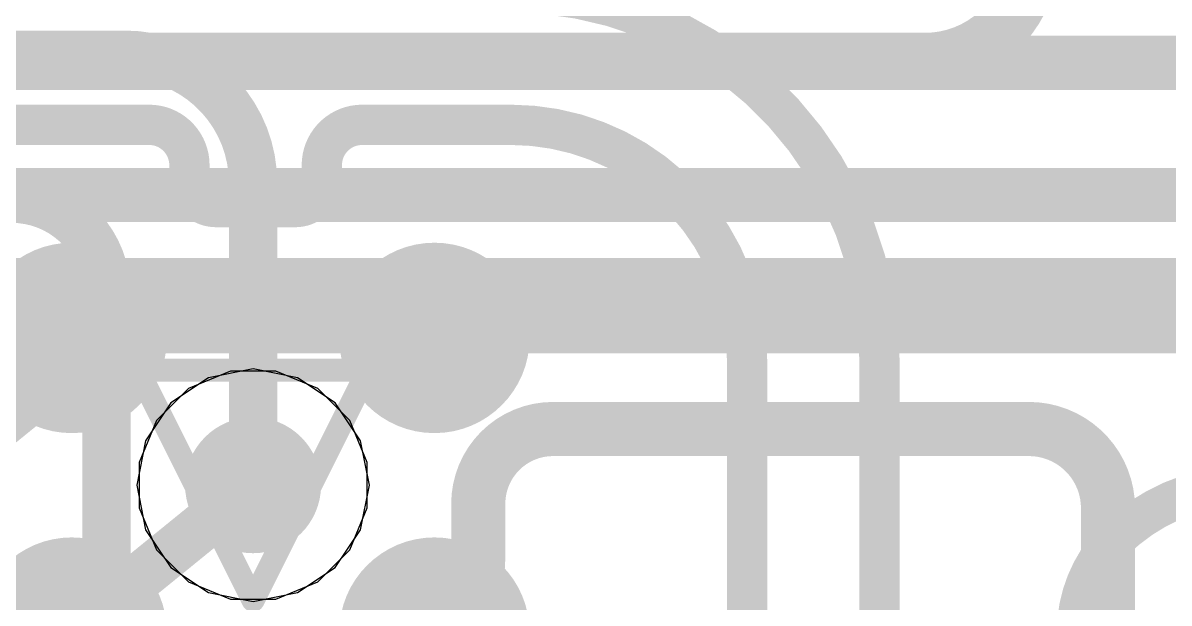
# Model space of a CAD drawing. Header units: inches. Extents: x -6 to 283, y -12 to 154.
# Drawn here: x 71.694 to 74.223, y 7.173 to 8.453 of the extents above; entities that cross this region are included whole.
import ezdxf

# ---------------------------------------------------------------- set-up
doc = ezdxf.new("R2010")
doc.units = ezdxf.units.IN
for name, color, linetype in [('Bottom Layer', 5, 'Continuous'), ('Drill Drawing', 1, 'Continuous'), ('GND-1', 16, 'Continuous'), ('GND-2', 90, 'Continuous'), ('GND-3', 216, 'Continuous'), ('GND-4', 54, 'Continuous'), ('PWR-1', 156, 'Continuous'), ('PWR-2', 130, 'Continuous'), ('Signal L1', 76, 'Continuous'), ('Signal L2', 6, 'Continuous'), ('Top Layer', 1, 'Continuous'), ('Top Paste', 8, 'Continuous'), ('Top Solder', 216, 'Continuous'), ('Via Holes', 16, 'Continuous')]:
    doc.layers.add(name, color=color, linetype=linetype)

# ---------------------------------------------------------------- blocks, each defined once
blk = doc.blocks.new('200_WFBGA__10_15__51')
at = {"layer": 'Top Layer'}
h = blk.add_hatch(color=1, dxfattribs=at)
edge = h.paths.add_edge_path()
edge.add_arc((-2, -0.9751), 0.16, 0, 360)
h = blk.add_hatch(color=1, dxfattribs=at)
edge = h.paths.add_edge_path()
edge.add_arc((-1.1999, -0.9751), 0.16, 0, 360)
h = blk.add_hatch(color=1, dxfattribs=at)
edge = h.paths.add_edge_path()
edge.add_arc((-2, -1.6251), 0.16, 0, 360)
h = blk.add_hatch(color=1, dxfattribs=at)
edge = h.paths.add_edge_path()
edge.add_arc((-1.1999, -1.6251), 0.16, 0, 360)
at = {"layer": 'Top Paste'}
h = blk.add_hatch(color=8, dxfattribs=at)
edge = h.paths.add_edge_path()
edge.add_arc((-2, -0.9751), 0.16, 0, 360)
h = blk.add_hatch(color=8, dxfattribs=at)
edge = h.paths.add_edge_path()
edge.add_arc((-1.1999, -0.9751), 0.16, 0, 360)
h = blk.add_hatch(color=8, dxfattribs=at)
edge = h.paths.add_edge_path()
edge.add_arc((-2, -1.6251), 0.16, 0, 360)
h = blk.add_hatch(color=8, dxfattribs=at)
edge = h.paths.add_edge_path()
edge.add_arc((-1.1999, -1.6251), 0.16, 0, 360)
at = {"layer": 'Top Solder'}
h = blk.add_hatch(color=216, dxfattribs=at)
edge = h.paths.add_edge_path()
edge.add_arc((-2, -0.9751), 0.21, 0, 360)
h = blk.add_hatch(color=216, dxfattribs=at)
edge = h.paths.add_edge_path()
edge.add_arc((-1.1999, -0.9751), 0.21, 0, 360)
h = blk.add_hatch(color=216, dxfattribs=at)
edge = h.paths.add_edge_path()
edge.add_arc((-2, -1.6251), 0.21, 0, 360)
h = blk.add_hatch(color=216, dxfattribs=at)
edge = h.paths.add_edge_path()
edge.add_arc((-1.1999, -1.6251), 0.21, 0, 360)

msp = doc.modelspace()

# ---------------------------------------------------------------- hatches: boundary and pattern name
at = {"layer": 'Bottom Layer'}
h = msp.add_hatch(color=5, dxfattribs=at)
edge = h.paths.add_edge_path()
edge.add_arc((72.2018, 7.4332), 0.15, 0, 360)
at = {"layer": 'GND-1'}
h = msp.add_hatch(color=16, dxfattribs=at)
edge = h.paths.add_edge_path()
edge.add_arc((72.2018, 7.4332), 0.15, 0, 360)
at = {"layer": 'GND-2'}
h = msp.add_hatch(color=90, dxfattribs=at)
edge = h.paths.add_edge_path()
edge.add_arc((72.2018, 7.4332), 0.15, 0, 360)
at = {"layer": 'GND-3'}
h = msp.add_hatch(color=216, dxfattribs=at)
edge = h.paths.add_edge_path()
edge.add_arc((72.2018, 7.4332), 0.15, 0, 360)
at = {"layer": 'GND-4'}
h = msp.add_hatch(color=54, dxfattribs=at)
edge = h.paths.add_edge_path()
edge.add_arc((72.2018, 7.4332), 0.15, 0, 360)
at = {"layer": 'PWR-1'}
h = msp.add_hatch(color=156, dxfattribs=at)
edge = h.paths.add_edge_path()
edge.add_arc((72.2018, 7.4332), 0.15, 0, 360)
at = {"layer": 'PWR-2'}
h = msp.add_hatch(color=130, dxfattribs=at)
edge = h.paths.add_edge_path()
edge.add_arc((72.2018, 7.4332), 0.15, 0, 360)
at = {"layer": 'Signal L1'}
h = msp.add_hatch(color=76, dxfattribs=at)
edge = h.paths.add_edge_path()
edge.add_arc((72.2018, 7.4332), 0.15, 0, 360)
at = {"layer": 'Signal L2'}
h = msp.add_hatch(color=6, dxfattribs=at)
edge = h.paths.add_edge_path()
edge.add_arc((72.2018, 7.4332), 0.15, 0, 360)
at = {"layer": 'Top Layer'}
h = msp.add_hatch(color=1, dxfattribs=at)
edge = h.paths.add_edge_path()
edge.add_arc((72.2018, 7.4332), 0.15, 0, 360)
at = {"layer": 'Via Holes'}
h = msp.add_hatch(color=7, dxfattribs=at)
edge = h.paths.add_edge_path()
edge.add_arc((72.2018, 7.4332), 0.075, 0, 360)

# ---------------------------------------------------------------- linework, layer by layer
at = {"layer": 'Bottom Layer'}
for points in [[(67.7508, 8.3827, 0.1067, 0.1067, 0), (71.9194, 8.3827, 0.1067, 0.1067, 0)], [(71.9194, 8.3827, 0.1067, 0.1067, -0.414214), (72.2018, 8.1003, 0.1067, 0.1067, 0)], [(72.2018, 7.4332, 0.1067, 0.1067, 0), (72.2018, 8.1003, 0.1067, 0.1067, 0)], [(68.2042, 8.0652, 0.1067, 0.1067, 0), (71.6698, 8.0652, 0.1067, 0.1067, 0)], [(71.6698, 8.0652, 0.1067, 0.1067, -0.414214), (71.8783, 7.8567, 0.1067, 0.1067, 0)], [(71.8783, 7.2645, 0.1067, 0.1067, 0), (71.8783, 7.8567, 0.1067, 0.1067, 0)], [(71.9899, 6.9951, 0.1067, 0.1067, -0.198912), (71.8783, 7.2645, 0.1067, 0.1067, 0)]]:
    msp.add_lwpolyline(points, format="xyseb", dxfattribs=at)
for points in [[(71.8928, 8.3827, 0.0533, 0.0533, 1), (71.9461, 8.3827, 0.0533, 0.0533, 1)], [(71.8928, 8.3827, 0.0533, 0.0533, 1), (71.9461, 8.3827, 0.0533, 0.0533, 1)], [(72.1752, 8.1003, 0.0533, 0.0533, 1), (72.2285, 8.1003, 0.0533, 0.0533, 1)], [(72.1752, 8.1003, 0.0533, 0.0533, 1), (72.2285, 8.1003, 0.0533, 0.0533, 1)], [(71.6432, 8.0652, 0.0533, 0.0533, 1), (71.6965, 8.0652, 0.0533, 0.0533, 1)], [(71.6432, 8.0652, 0.0533, 0.0533, 1), (71.6965, 8.0652, 0.0533, 0.0533, 1)], [(71.8517, 7.8567, 0.0533, 0.0533, 1), (71.905, 7.8567, 0.0533, 0.0533, 1)], [(71.8517, 7.8567, 0.0533, 0.0533, 1), (71.905, 7.8567, 0.0533, 0.0533, 1)], [(72.1752, 7.4332, 0.0533, 0.0533, 1), (72.2285, 7.4332, 0.0533, 0.0533, 1)], [(71.8517, 7.2645, 0.0533, 0.0533, 1), (71.905, 7.2645, 0.0533, 0.0533, 1)], [(71.8517, 7.2645, 0.0533, 0.0533, 1), (71.905, 7.2645, 0.0533, 0.0533, 1)]]:
    msp.add_lwpolyline(points, format="xyseb", close=True, dxfattribs=at)
at = {"layer": 'Drill Drawing'}
for points in [[(71.9478, 7.6872, 0.0508, 0.0508, 0), (72.4558, 7.6872, 0.0508, 0.0508, 0)], [(71.9478, 7.6872, 0.0508, 0.0508, 0), (72.2018, 7.1792, 0.0508, 0.0508, 0)], [(72.2018, 7.1792, 0.0508, 0.0508, 0), (72.4558, 7.6872, 0.0508, 0.0508, 0)]]:
    msp.add_lwpolyline(points, format="xyseb", dxfattribs=at)
for points in [[(71.9351, 7.6872, 0.0254, 0.0254, 1), (71.9605, 7.6872, 0.0254, 0.0254, 1)], [(71.9351, 7.6872, 0.0254, 0.0254, 1), (71.9605, 7.6872, 0.0254, 0.0254, 1)], [(72.4431, 7.6872, 0.0254, 0.0254, 1), (72.4685, 7.6872, 0.0254, 0.0254, 1)], [(72.4431, 7.6872, 0.0254, 0.0254, 1), (72.4685, 7.6872, 0.0254, 0.0254, 1)], [(72.1891, 7.1792, 0.0254, 0.0254, 1), (72.2145, 7.1792, 0.0254, 0.0254, 1)], [(72.1891, 7.1792, 0.0254, 0.0254, 1), (72.2145, 7.1792, 0.0254, 0.0254, 1)]]:
    msp.add_lwpolyline(points, format="xyseb", close=True, dxfattribs=at)
at = {"layer": 'GND-1'}
for p, q in [((72.1518, 7.6848), (72.0593, 7.6465)), ((72.2519, 7.6848), (72.1518, 7.6848)), ((72.3444, 7.6465), (72.2519, 7.6848)), ((72.0593, 7.6465), (71.9885, 7.5757)), ((72.4151, 7.5757), (72.3444, 7.6465)), ((71.9885, 7.5757), (71.9502, 7.4832)), ((72.4534, 7.4832), (72.4151, 7.5757)), ((71.9502, 7.4832), (71.9502, 7.3831)), ((72.4534, 7.3831), (72.4534, 7.4832)), ((71.9502, 7.3831), (71.9885, 7.2907)), ((72.4151, 7.2907), (72.4534, 7.3831)), ((71.9885, 7.2907), (72.0593, 7.2199)), ((72.3444, 7.2199), (72.4151, 7.2907)), ((72.0593, 7.2199), (72.1518, 7.1816)), ((72.2519, 7.1816), (72.3444, 7.2199)), ((72.1518, 7.1816), (72.2519, 7.1816))]:
    msp.add_line(p, q, dxfattribs=at)
at = {"layer": 'GND-2'}
for p, q in [((72.1518, 7.6848), (72.0593, 7.6465)), ((72.2519, 7.6848), (72.1518, 7.6848)), ((72.3444, 7.6465), (72.2519, 7.6848)), ((72.0593, 7.6465), (71.9885, 7.5757)), ((72.4151, 7.5757), (72.3444, 7.6465)), ((71.9885, 7.5757), (71.9502, 7.4832)), ((72.4534, 7.4832), (72.4151, 7.5757)), ((71.9502, 7.4832), (71.9502, 7.3831)), ((72.4534, 7.3831), (72.4534, 7.4832)), ((71.9502, 7.3831), (71.9885, 7.2907)), ((72.4151, 7.2907), (72.4534, 7.3831)), ((71.9885, 7.2907), (72.0593, 7.2199)), ((72.3444, 7.2199), (72.4151, 7.2907)), ((72.0593, 7.2199), (72.1518, 7.1816)), ((72.2519, 7.1816), (72.3444, 7.2199)), ((72.1518, 7.1816), (72.2519, 7.1816))]:
    msp.add_line(p, q, dxfattribs=at)
at = {"layer": 'GND-3'}
for p, q in [((72.1518, 7.6848), (72.0593, 7.6465)), ((72.2519, 7.6848), (72.1518, 7.6848)), ((72.3444, 7.6465), (72.2519, 7.6848)), ((72.0593, 7.6465), (71.9885, 7.5757)), ((72.4151, 7.5757), (72.3444, 7.6465)), ((71.9885, 7.5757), (71.9502, 7.4832)), ((72.4534, 7.4832), (72.4151, 7.5757)), ((71.9502, 7.4832), (71.9502, 7.3831)), ((72.4534, 7.3831), (72.4534, 7.4832)), ((71.9502, 7.3831), (71.9885, 7.2907)), ((72.4151, 7.2907), (72.4534, 7.3831)), ((71.9885, 7.2907), (72.0593, 7.2199)), ((72.3444, 7.2199), (72.4151, 7.2907)), ((72.0593, 7.2199), (72.1518, 7.1816)), ((72.2519, 7.1816), (72.3444, 7.2199)), ((72.1518, 7.1816), (72.2519, 7.1816))]:
    msp.add_line(p, q, dxfattribs=at)
at = {"layer": 'GND-4'}
for p, q in [((72.1518, 7.6848), (72.0593, 7.6465)), ((72.2519, 7.6848), (72.1518, 7.6848)), ((72.3444, 7.6465), (72.2519, 7.6848)), ((72.0593, 7.6465), (71.9885, 7.5757)), ((72.4151, 7.5757), (72.3444, 7.6465)), ((71.9885, 7.5757), (71.9502, 7.4832)), ((72.4534, 7.4832), (72.4151, 7.5757)), ((71.9502, 7.4832), (71.9502, 7.3831)), ((72.4534, 7.3831), (72.4534, 7.4832)), ((71.9502, 7.3831), (71.9885, 7.2907)), ((72.4151, 7.2907), (72.4534, 7.3831)), ((71.9885, 7.2907), (72.0593, 7.2199)), ((72.3444, 7.2199), (72.4151, 7.2907)), ((72.0593, 7.2199), (72.1518, 7.1816)), ((72.2519, 7.1816), (72.3444, 7.2199)), ((72.1518, 7.1816), (72.2519, 7.1816))]:
    msp.add_line(p, q, dxfattribs=at)
at = {"layer": 'PWR-1'}
for p, q in [((72.2018, 7.6897), (72.1037, 7.6702)), ((72.3, 7.6702), (72.2018, 7.6897)), ((72.1037, 7.6702), (72.0204, 7.6146)), ((72.3832, 7.6146), (72.3, 7.6702)), ((72.0204, 7.6146), (71.9648, 7.5313)), ((72.4388, 7.5313), (72.3832, 7.6146)), ((71.9648, 7.5313), (71.9453, 7.4332)), ((72.4584, 7.4332), (72.4388, 7.5313)), ((71.9453, 7.4332), (71.9648, 7.335)), ((72.4388, 7.335), (72.4584, 7.4332)), ((71.9648, 7.335), (72.0204, 7.2518)), ((72.3832, 7.2518), (72.4388, 7.335)), ((72.0204, 7.2518), (72.1037, 7.1962)), ((72.3, 7.1962), (72.3832, 7.2518)), ((72.1037, 7.1962), (72.2018, 7.1767)), ((72.2018, 7.1767), (72.3, 7.1962))]:
    msp.add_line(p, q, dxfattribs=at)
at = {"layer": 'PWR-2'}
for p, q in [((72.2018, 7.6897), (72.1037, 7.6702)), ((72.3, 7.6702), (72.2018, 7.6897)), ((72.1037, 7.6702), (72.0204, 7.6146)), ((72.3832, 7.6146), (72.3, 7.6702)), ((72.0204, 7.6146), (71.9648, 7.5313)), ((72.4388, 7.5313), (72.3832, 7.6146)), ((71.9648, 7.5313), (71.9453, 7.4332)), ((72.4584, 7.4332), (72.4388, 7.5313)), ((71.9453, 7.4332), (71.9648, 7.335)), ((72.4388, 7.335), (72.4584, 7.4332)), ((71.9648, 7.335), (72.0204, 7.2518)), ((72.3832, 7.2518), (72.4388, 7.335)), ((72.0204, 7.2518), (72.1037, 7.1962)), ((72.3, 7.1962), (72.3832, 7.2518)), ((72.1037, 7.1962), (72.2018, 7.1767)), ((72.2018, 7.1767), (72.3, 7.1962))]:
    msp.add_line(p, q, dxfattribs=at)
at = {"layer": 'Signal L1'}
for points in [[(73.9208, 8.6076, 0.1194, 0.1194, -0.414214), (73.6846, 8.3714, 0.1194, 0.1194, 0)], [(64.0148, 8.3714, 0.1194, 0.1194, 0), (73.6846, 8.3714, 0.1194, 0.1194, 0)], [(69.5142, 7.8747, 0.1194, 0.1194, 0), (74.4968, 7.8747, 0.1194, 0.1194, 0)], [(72.6986, 7.3924, 0.1194, 0.1194, -0.413754), (72.8637, 7.5572, 0.1194, 0.1194, 0)], [(72.8637, 7.5572, 0.1194, 0.1194, 0), (73.9134, 7.5572, 0.1194, 0.1194, 0)], [(73.9134, 7.5572, 0.1194, 0.1194, -0.414214), (74.0881, 7.3825, 0.1194, 0.1194, 0)], [(72.6986, 7.3924, 0.1194, 0.1194, 0), (72.6986, 7.2705, 0.1194, 0.1194, 0)], [(74.0881, 6.9749, 0.1194, 0.1194, 0), (74.0881, 7.3825, 0.1194, 0.1194, 0)], [(72.6986, 7.2705, 0.1194, 0.1194, -0.413753), (72.5354, 7.1076, 0.1194, 0.1194, 0)]]:
    msp.add_lwpolyline(points, format="xyseb", dxfattribs=at)
for points in [[(73.6547, 8.3714, 0.0597, 0.0597, 1), (73.7144, 8.3714, 0.0597, 0.0597, 1)], [(73.6547, 8.3714, 0.0597, 0.0597, 1), (73.7144, 8.3714, 0.0597, 0.0597, 1)], [(72.8338, 7.5572, 0.0597, 0.0597, 1), (72.8935, 7.5572, 0.0597, 0.0597, 1)], [(72.8338, 7.5572, 0.0597, 0.0597, 1), (72.8935, 7.5572, 0.0597, 0.0597, 1)], [(73.8836, 7.5572, 0.0597, 0.0597, 1), (73.9433, 7.5572, 0.0597, 0.0597, 1)], [(73.8836, 7.5572, 0.0597, 0.0597, 1), (73.9433, 7.5572, 0.0597, 0.0597, 1)], [(72.6688, 7.3924, 0.0597, 0.0597, 1), (72.7285, 7.3924, 0.0597, 0.0597, 1)], [(72.6688, 7.3924, 0.0597, 0.0597, 1), (72.7285, 7.3924, 0.0597, 0.0597, 1)], [(74.0582, 7.3825, 0.0597, 0.0597, 1), (74.1179, 7.3825, 0.0597, 0.0597, 1)], [(74.0582, 7.3825, 0.0597, 0.0597, 1), (74.1179, 7.3825, 0.0597, 0.0597, 1)], [(72.6688, 7.2705, 0.0597, 0.0597, 1), (72.7285, 7.2705, 0.0597, 0.0597, 1)], [(72.6688, 7.2705, 0.0597, 0.0597, 1), (72.7285, 7.2705, 0.0597, 0.0597, 1)]]:
    msp.add_lwpolyline(points, format="xyseb", close=True, dxfattribs=at)
at = {"layer": 'Signal L2'}
for points in [[(64.4797, 8.3649, 0.1194, 0.1194, 0), (78.6093, 8.3649, 0.1194, 0.1194, 0)], [(63.0717, 8.0734, 0.1194, 0.1194, 0), (77.8839, 8.0734, 0.1194, 0.1194, 0)], [(69.6983, 7.7837, 0.1194, 0.1194, 0), (77.2334, 7.7837, 0.1194, 0.1194, 0)]]:
    msp.add_lwpolyline(points, format="xyseb", dxfattribs=at)
at = {"layer": 'Top Layer'}
for points in [[(72.7709, 8.5202, 0.0889, 0.0889, -0.414214), (73.5839, 7.7072, 0.0889, 0.0889, 0)], [(70.8183, 8.2281, 0.0889, 0.0889, 0), (71.9725, 8.2281, 0.0889, 0.0889, 0)], [(71.9725, 8.2281, 0.0889, 0.0889, -0.414214), (72.0614, 8.1392, 0.0889, 0.0889, 0)], [(72.3535, 8.1392, 0.0889, 0.0889, -0.414214), (72.4424, 8.2281, 0.0889, 0.0889, 0)], [(72.4424, 8.2281, 0.0889, 0.0889, 0), (72.7709, 8.2281, 0.0889, 0.0889, 0)], [(72.7709, 8.2281, 0.0889, 0.0889, -0.414214), (73.2918, 7.7072, 0.0889, 0.0889, 0)], [(72.0614, 8.1052, 0.0889, 0.0889, 0), (72.0614, 8.1392, 0.0889, 0.0889, 0)], [(72.3535, 8.1052, 0.0889, 0.0889, 0), (72.3535, 8.1392, 0.0889, 0.0889, 0)], [(72.1198, 8.0467, 0.0889, 0.0889, -0.414214), (72.0614, 8.1052, 0.0889, 0.0889, 0)], [(72.3535, 8.1052, 0.0889, 0.0889, -0.414214), (72.2951, 8.0467, 0.0889, 0.0889, 0)], [(72.1198, 8.0467, 0.0889, 0.0889, 0), (72.2951, 8.0467, 0.0889, 0.0889, 0)], [(71.5862, 7.583, 0.2032, 0.2032, 0), (71.8018, 7.7582, 0.2032, 0.2032, 0)], [(73.2918, 6.8334, 0.0889, 0.0889, 0), (73.2918, 7.7072, 0.0889, 0.0889, 0)], [(73.5839, 6.8334, 0.0889, 0.0889, 0), (73.5839, 7.7072, 0.0889, 0.0889, 0)], [(71.8018, 7.1082, 0.1067, 0.1067, 0), (72.2018, 7.4332, 0.1067, 0.1067, 0)], [(74.1306, 7.3379, 0.0889, 0.0889, -0.139038), (74.3398, 7.4292, 0.0889, 0.0889, 0)], [(74.1005, 7.3106, 0.0889, 0.0889, -0.024302), (74.1306, 7.3379, 0.0889, 0.0889, 0)], [(74.0195, 7.109, 0.0889, 0.0889, -0.1934), (74.1005, 7.3106, 0.0889, 0.0889, 0)]]:
    msp.add_lwpolyline(points, format="xyseb", dxfattribs=at)
for points in [[(71.9503, 8.2281, 0.0445, 0.0445, 1), (71.9947, 8.2281, 0.0445, 0.0445, 1)], [(71.9503, 8.2281, 0.0445, 0.0445, 1), (71.9947, 8.2281, 0.0445, 0.0445, 1)], [(72.4202, 8.2281, 0.0445, 0.0445, 1), (72.4646, 8.2281, 0.0445, 0.0445, 1)], [(72.4202, 8.2281, 0.0445, 0.0445, 1), (72.4646, 8.2281, 0.0445, 0.0445, 1)], [(72.7487, 8.2281, 0.0445, 0.0445, 1), (72.7931, 8.2281, 0.0445, 0.0445, 1)], [(72.7487, 8.2281, 0.0445, 0.0445, 1), (72.7931, 8.2281, 0.0445, 0.0445, 1)], [(72.0392, 8.1392, 0.0445, 0.0445, 1), (72.0836, 8.1392, 0.0445, 0.0445, 1)], [(72.0392, 8.1392, 0.0445, 0.0445, 1), (72.0836, 8.1392, 0.0445, 0.0445, 1)], [(72.3313, 8.1392, 0.0445, 0.0445, 1), (72.3757, 8.1392, 0.0445, 0.0445, 1)], [(72.3313, 8.1392, 0.0445, 0.0445, 1), (72.3757, 8.1392, 0.0445, 0.0445, 1)], [(72.0392, 8.1052, 0.0445, 0.0445, 1), (72.0836, 8.1052, 0.0445, 0.0445, 1)], [(72.0392, 8.1052, 0.0445, 0.0445, 1), (72.0836, 8.1052, 0.0445, 0.0445, 1)], [(72.3313, 8.1052, 0.0445, 0.0445, 1), (72.3757, 8.1052, 0.0445, 0.0445, 1)], [(72.3313, 8.1052, 0.0445, 0.0445, 1), (72.3757, 8.1052, 0.0445, 0.0445, 1)], [(72.0976, 8.0467, 0.0445, 0.0445, 1), (72.142, 8.0467, 0.0445, 0.0445, 1)], [(72.0976, 8.0467, 0.0445, 0.0445, 1), (72.142, 8.0467, 0.0445, 0.0445, 1)], [(72.2728, 8.0467, 0.0445, 0.0445, 1), (72.3173, 8.0467, 0.0445, 0.0445, 1)], [(72.2728, 8.0467, 0.0445, 0.0445, 1), (72.3173, 8.0467, 0.0445, 0.0445, 1)], [(71.751, 7.7582, 0.1016, 0.1016, 1), (71.8526, 7.7582, 0.1016, 0.1016, 1)], [(73.2696, 7.7072, 0.0445, 0.0445, 1), (73.314, 7.7072, 0.0445, 0.0445, 1)], [(73.2696, 7.7072, 0.0445, 0.0445, 1), (73.314, 7.7072, 0.0445, 0.0445, 1)], [(73.5617, 7.7072, 0.0445, 0.0445, 1), (73.6061, 7.7072, 0.0445, 0.0445, 1)], [(73.5617, 7.7072, 0.0445, 0.0445, 1), (73.6061, 7.7072, 0.0445, 0.0445, 1)], [(72.1752, 7.4332, 0.0533, 0.0533, 1), (72.2285, 7.4332, 0.0533, 0.0533, 1)], [(74.1084, 7.3379, 0.0445, 0.0445, 1), (74.1529, 7.3379, 0.0445, 0.0445, 1)], [(74.1084, 7.3379, 0.0445, 0.0445, 1), (74.1529, 7.3379, 0.0445, 0.0445, 1)], [(74.0783, 7.3106, 0.0445, 0.0445, 1), (74.1228, 7.3106, 0.0445, 0.0445, 1)], [(74.0783, 7.3106, 0.0445, 0.0445, 1), (74.1228, 7.3106, 0.0445, 0.0445, 1)]]:
    msp.add_lwpolyline(points, format="xyseb", close=True, dxfattribs=at)

# ---------------------------------------------------------------- block references
msp.add_blockref('200_WFBGA__10_15__51', (73.8018, 8.7332))

doc.saveas('drawing.dxf')
